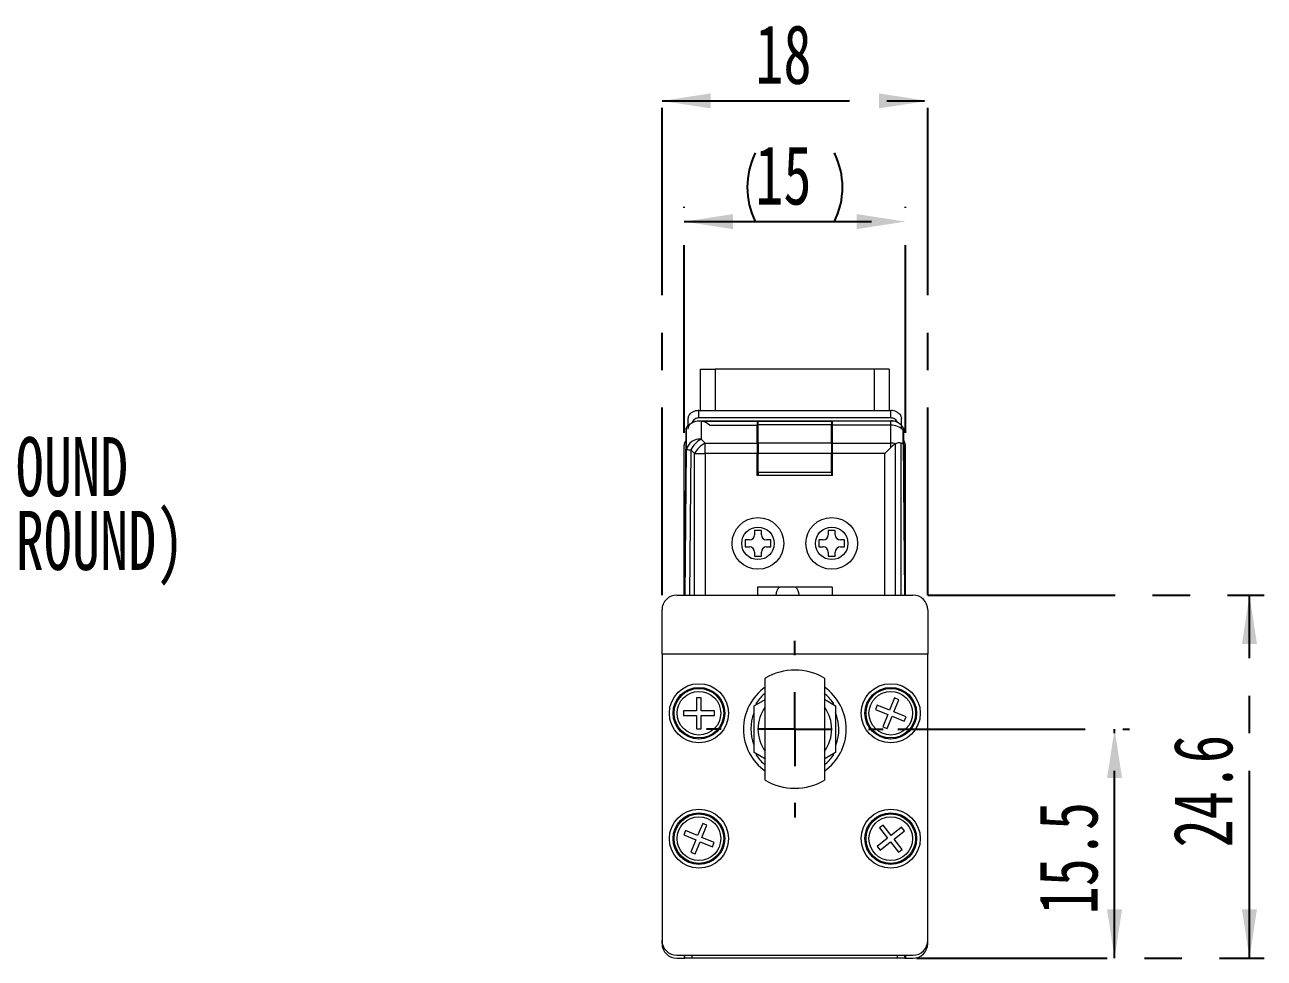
# Model space of a CAD drawing. Header units: millimetres. Extents: x 5 to 415, y 5 to 292.
# Drawn here: x 257.5 to 341.5, y 163.1 to 226.3 of the extents above; entities that cross this region are included whole.
import ezdxf

# ---------------------------------------------------------------- set-up
doc = ezdxf.new("R2010")
doc.units = ezdxf.units.MM
doc.linetypes.add('CENTERX2', pattern=[20.32, 12.7, -2.54, 2.54, -2.54])
doc.layers.add('CENTER_LINE', color=7, linetype='CENTERX2')
doc.styles.add('SLDTEXTSTYLE0', font='TXT', dxfattribs={"width": 0.7})
doc.dimstyles.new('SLDDIMSTYLE0', dxfattribs={"dimtxt": 4, "dimasz": 3.302, "dimexe": 0, "dimexo": 0.0625, "dimgap": 1, "dimtad": 1, "dimrnd": 1e-09, "dimzin": 12, "dimdsep": 46, "dimtxsty": 'SLDTEXTSTYLE0', "dimsah": 1, "dimcen": 0.09, "dimadec": 0, "dimazin": 3, "dimtfac": 1, "dimtofl": 0, "dimtmove": 0, "dimatfit": 3, "dimfxl": 1, "dimfrac": 2, "dimtolj": 1, "dimtzin": 12, "dimarcsym": 0})
doc.dimstyles.new('SLDDIMSTYLE5', dxfattribs={"dimtxt": 4, "dimasz": 3.302, "dimexe": 0, "dimexo": 0.0625, "dimgap": 1, "dimtad": 1, "dimdec": 1, "dimrnd": 1e-09, "dimzin": 12, "dimdsep": 46, "dimtxsty": 'SLDTEXTSTYLE0', "dimsah": 1, "dimcen": 0.09, "dimadec": 0, "dimazin": 3, "dimtfac": 1, "dimtdec": 1, "dimtofl": 0, "dimtmove": 0, "dimatfit": 3, "dimfxl": 1, "dimfrac": 2, "dimtolj": 1, "dimtzin": 12, "dimarcsym": 0})

# ---------------------------------------------------------------- blocks, each defined once
blk = doc.blocks.new('_D_17')
at = {"layer": 'CENTER_LINE'}
for p, q in [((302.202, 198.659), (302.202, 213.96)), ((317.202, 198.659), (317.202, 213.96)), ((302.202, 212.96), (317.202, 212.96))]:
    blk.add_line(p, q, dxfattribs=at)
for centre, start, end in [((311.685, 215.29), 153.43495, 206.56505), ((307.719, 215.29), 333.43495, 26.56505)]:
    blk.add_arc(centre, 5.211, start, end, dxfattribs=at)
for points in [[(302.202, 212.96), (305.504, 212.452), (305.504, 213.468)], [(317.202, 212.96), (313.9, 213.468), (313.9, 212.452)]]:
    blk.add_solid(points, dxfattribs=at)
at = {"layer": 'CENTER_LINE', "insert": (307.024, 218.116), "char_height": 4, "attachment_point": 1, "style": 'SLDTEXTSTYLE0'}
blk.add_mtext('15', dxfattribs=at)
blk = doc.blocks.new('_D_18')
at = {"layer": 'CENTER_LINE'}
for p, q in [((300.702, 187.656), (300.702, 222.139)), ((318.702, 187.656), (318.702, 222.139)), ((300.702, 221.139), (318.702, 221.139))]:
    blk.add_line(p, q, dxfattribs=at)
for points in [[(300.702, 221.139), (304.004, 220.631), (304.004, 221.647)], [(318.702, 221.139), (315.4, 221.647), (315.4, 220.631)]]:
    blk.add_solid(points, dxfattribs=at)
at = {"layer": 'CENTER_LINE', "insert": (307.024, 226.295), "char_height": 4, "attachment_point": 1, "style": 'SLDTEXTSTYLE0'}
blk.add_mtext('18', dxfattribs=at)
blk = doc.blocks.new('_D_19')
at = {"layer": 'CENTER_LINE'}
for p, q in [((316.682, 178.576), (332.365, 178.576)), ((331.365, 163.056), (331.365, 178.576)), ((317.952, 163.056), (332.365, 163.056))]:
    blk.add_line(p, q, dxfattribs=at)
for points in [[(331.365, 178.576), (330.857, 175.274), (331.873, 175.274)], [(331.365, 163.056), (331.873, 166.358), (330.857, 166.358)]]:
    blk.add_solid(points, dxfattribs=at)
at = {"layer": 'CENTER_LINE', "insert": (326.209, 166.022), "char_height": 4, "attachment_point": 1, "rotation": 90, "style": 'SLDTEXTSTYLE0'}
blk.add_mtext('15.5', dxfattribs=at)
blk = doc.blocks.new('_D_20')
at = {"layer": 'CENTER_LINE'}
for p, q in [((318.702, 187.656), (341.503, 187.656)), ((340.503, 163.056), (340.503, 187.656)), ((318.152, 163.056), (341.503, 163.056))]:
    blk.add_line(p, q, dxfattribs=at)
for points in [[(340.503, 187.656), (339.995, 184.354), (341.011, 184.354)], [(340.503, 163.056), (341.011, 166.358), (339.995, 166.358)]]:
    blk.add_solid(points, dxfattribs=at)
at = {"layer": 'CENTER_LINE', "insert": (335.347, 170.562), "char_height": 4, "attachment_point": 1, "rotation": 90, "style": 'SLDTEXTSTYLE0'}
blk.add_mtext('24.6', dxfattribs=at)
blk = doc.blocks.new('SW_CENTERMARKSYMBOL_4')
at = {"layer": 'CENTER_LINE', "color": 0}
for p, q in [((0, 5), (0, 5.98)), ((0, 0), (0, 2.5)), ((-5, 0), (-5.98, 0)), ((0, 0), (-2.5, 0)), ((0, 0), (0, -2.5)), ((0, 0), (2.5, 0)), ((5, 0), (5.98, 0)), ((0, -5), (0, -5.98))]:
    blk.add_line(p, q, dxfattribs=at)
blk = doc.blocks.new('SW_NOTE_0_12')
at = {"layer": 'CENTER_LINE', "color": 0, "char_height": 4, "attachment_point": 1, "style": 'SLDTEXTSTYLE0'}
for s, insert in [('ROD LINKAGE ROUND', (0.597, 2.395)), ('(ROD END TIP ROUND)', (0.597, -2.605))]:
    blk.add_mtext(s, dxfattribs=dict(at, insert=insert))

msp = doc.modelspace()

# ---------------------------------------------------------------- linework, layer by layer
at = {"color": 7, "linetype": 'Continuous', "lineweight": 18}
for p, q in [((303.302, 200.159), (303.302, 202.959)), ((315.102, 202.959), (304.302, 202.959)), ((316.102, 202.959), (316.102, 200.159)), ((303.202, 199.659), (303.202, 200.159)), ((303.202, 200.159), (316.202, 200.159)), ((316.202, 199.659), (316.202, 200.159)), ((316.202, 199.659), (303.202, 199.659)), ((303.202, 199.459), (316.202, 199.459)), ((303.202, 199.459), (307.152, 199.459)), ((303.356, 199.447), (303.356, 198.212)), ((303.422, 199.434), (307.152, 199.434)), ((307.152, 199.141), (303.933, 199.141)), ((307.152, 199.434), (307.152, 199.459)), ((307.152, 199.434), (307.152, 199.141)), ((307.152, 197.951), (307.152, 199.141)), ((307.224, 199.459), (307.202, 199.415)), ((307.202, 198.859), (307.202, 199.415)), ((307.202, 199.415), (307.206, 199.407)), ((312.198, 199.407), (307.206, 199.407)), ((307.221, 197.951), (307.21, 199.202)), ((312.194, 199.202), (307.21, 199.202)), ((307.224, 199.459), (312.18, 199.459)), ((312.18, 199.459), (312.202, 199.415)), ((312.183, 197.951), (312.194, 199.202)), ((312.202, 199.415), (312.198, 199.407)), ((312.202, 199.415), (312.202, 198.859)), ((312.252, 199.459), (316.202, 199.459)), ((312.252, 199.432), (312.252, 199.459)), ((316.202, 199.432), (312.252, 199.432)), ((312.252, 199.166), (312.252, 199.432)), ((316.202, 199.166), (312.252, 199.166)), ((312.252, 197.951), (312.252, 199.166)), ((316.202, 199.166), (316.202, 199.432)), ((316.202, 197.951), (316.202, 199.166)), ((316.936, 198.909), (316.932, 199.142)), ((302.237, 187.656), (302.335, 198.958)), ((302.356, 197.514), (302.356, 198.991)), ((303.356, 198.212), (303.616, 197.951)), ((307.202, 198.902), (307.152, 198.902)), ((307.202, 198.859), (307.152, 198.859)), ((307.202, 197.051), (307.202, 198.859)), ((312.202, 198.902), (312.252, 198.902)), ((312.202, 197.051), (312.202, 198.859)), ((312.202, 198.859), (312.252, 198.859)), ((317.042, 197.883), (317.042, 198.842)), ((317.068, 198.958), (317.167, 187.656)), ((302.202, 187.656), (302.202, 197.659)), ((302.909, 197.244), (302.648, 197.505)), ((303.616, 197.244), (303.616, 197.951)), ((303.616, 197.951), (307.152, 197.951)), ((307.152, 197.951), (307.152, 197.244)), ((312.183, 197.951), (307.221, 197.951)), ((312.252, 197.951), (316.202, 197.951)), ((312.252, 197.244), (312.252, 197.951)), ((315.788, 197.244), (316.202, 197.659)), ((316.202, 197.659), (316.202, 197.951)), ((317.202, 187.656), (317.202, 197.659)), ((302.909, 197.244), (303.616, 197.244)), ((307.152, 197.244), (303.616, 197.244)), ((307.152, 195.759), (307.152, 197.244)), ((307.202, 197.051), (307.152, 197.051)), ((307.207, 196.459), (307.202, 197.051)), ((312.18, 197.244), (307.224, 197.244)), ((307.224, 195.959), (307.224, 197.244)), ((312.18, 195.959), (312.18, 197.244)), ((312.197, 196.459), (312.202, 197.051)), ((312.202, 197.051), (312.252, 197.051)), ((312.252, 195.759), (312.252, 197.244)), ((315.788, 197.244), (312.252, 197.244)), ((307.211, 196.459), (307.152, 196.459)), ((307.211, 195.959), (307.152, 195.959)), ((312.252, 195.759), (307.152, 195.759)), ((307.205, 195.959), (307.205, 195.759)), ((307.211, 195.959), (307.211, 196.459)), ((307.224, 195.959), (307.214, 195.959)), ((307.214, 195.959), (307.214, 195.759)), ((312.18, 195.959), (307.224, 195.959)), ((312.18, 195.959), (312.19, 195.959)), ((312.19, 195.959), (312.19, 195.759)), ((312.193, 195.959), (312.193, 196.459)), ((312.193, 196.459), (312.252, 196.459)), ((312.193, 195.959), (312.252, 195.959)), ((312.199, 195.959), (312.199, 195.759)), ((307.435, 192.034), (306.969, 192.034)), ((306.969, 192.034), (306.969, 191.742)), ((307.435, 191.742), (307.435, 192.034)), ((311.969, 192.034), (311.969, 191.742)), ((312.435, 192.034), (311.969, 192.034)), ((312.435, 191.742), (312.435, 192.034)), ((306.619, 191.392), (306.327, 191.392)), ((306.327, 191.392), (306.327, 190.925)), ((306.327, 190.925), (306.619, 190.925)), ((308.077, 191.392), (307.785, 191.392)), ((307.785, 190.925), (308.077, 190.925)), ((308.077, 190.925), (308.077, 191.392)), ((311.619, 191.392), (311.327, 191.392)), ((311.327, 191.392), (311.327, 190.925)), ((311.327, 190.925), (311.619, 190.925)), ((313.077, 191.392), (312.785, 191.392)), ((312.785, 190.925), (313.077, 190.925)), ((313.077, 190.925), (313.077, 191.392)), ((306.969, 190.575), (306.969, 190.284)), ((306.969, 190.284), (307.435, 190.284)), ((307.435, 190.284), (307.435, 190.575)), ((311.969, 190.575), (311.969, 190.284)), ((311.969, 190.284), (312.435, 190.284)), ((312.435, 190.284), (312.435, 190.575)), ((312.227, 188.184), (307.177, 188.184)), ((307.177, 188.184), (307.177, 187.656)), ((312.227, 188.184), (312.227, 187.656)), ((301.702, 187.656), (317.702, 187.656)), ((300.702, 183.656), (300.702, 186.656)), ((318.702, 186.656), (318.702, 183.656)), ((300.702, 183.656), (300.702, 164.256)), ((318.702, 183.656), (300.702, 183.656)), ((318.702, 164.256), (318.702, 183.656)), ((307.702, 175.112), (307.702, 182.04)), ((311.702, 182.04), (311.702, 178.576)), ((303.044, 180.706), (303.044, 179.814)), ((303.359, 180.706), (303.044, 180.706)), ((303.359, 179.814), (303.359, 180.706)), ((306.952, 180.164), (307.694, 180.592)), ((311.702, 180.597), (312.452, 180.164)), ((316.45, 180.689), (316.115, 179.861)), ((316.407, 179.743), (316.742, 180.571)), ((316.742, 180.571), (316.45, 180.689)), ((302.152, 179.814), (302.152, 179.499)), ((303.044, 179.814), (302.152, 179.814)), ((304.252, 179.814), (303.359, 179.814)), ((304.252, 179.499), (304.252, 179.814)), ((307.096, 180.247), (307.096, 180.355)), ((312.296, 180.355), (312.296, 180.254)), ((315.288, 180.196), (315.17, 179.904)), ((315.17, 179.904), (315.997, 179.569)), ((316.115, 179.861), (315.288, 180.196)), ((317.234, 179.409), (316.407, 179.743)), ((302.152, 179.499), (303.044, 179.499)), ((303.044, 179.499), (303.044, 178.606)), ((303.359, 178.606), (303.359, 179.499)), ((303.359, 179.499), (304.252, 179.499)), ((315.997, 179.569), (315.662, 178.742)), ((315.954, 178.624), (316.289, 179.451)), ((316.289, 179.451), (317.116, 179.117)), ((317.116, 179.117), (317.234, 179.409)), ((303.044, 178.606), (303.359, 178.606)), ((311.702, 178.576), (311.702, 175.112)), ((315.662, 178.742), (315.954, 178.624)), ((306.385, 177.456), (306.407, 177.456)), ((312.997, 177.456), (313.019, 177.456)), ((307.716, 176.547), (306.952, 176.989)), ((307.096, 176.798), (307.096, 176.905)), ((312.452, 176.989), (311.689, 176.548)), ((312.296, 176.899), (312.296, 176.798)), ((303.457, 172.187), (303.117, 171.362)), ((303.748, 172.067), (303.457, 172.187)), ((302.292, 171.703), (302.171, 171.412)), ((302.171, 171.412), (302.996, 171.071)), ((303.117, 171.362), (302.292, 171.703)), ((303.408, 171.242), (303.748, 172.067)), ((315.676, 172.079), (315.429, 171.884)), ((315.429, 171.884), (315.981, 171.183)), ((316.228, 171.377), (315.676, 172.079)), ((316.93, 171.93), (316.228, 171.377)), ((316.423, 171.13), (317.124, 171.682)), ((317.124, 171.682), (316.93, 171.93)), ((302.996, 171.071), (302.655, 170.246)), ((302.947, 170.126), (303.287, 170.951)), ((303.287, 170.951), (304.112, 170.61)), ((304.233, 170.901), (303.408, 171.242)), ((304.112, 170.61), (304.233, 170.901)), ((315.981, 171.183), (315.279, 170.631)), ((315.279, 170.631), (315.474, 170.383)), ((315.474, 170.383), (316.176, 170.935)), ((316.176, 170.935), (316.728, 170.234)), ((316.975, 170.429), (316.423, 171.13)), ((302.655, 170.246), (302.947, 170.126)), ((316.728, 170.234), (316.975, 170.429)), ((300.702, 164.056), (300.702, 164.256)), ((318.702, 164.056), (318.702, 164.256)), ((301.702, 163.256), (317.702, 163.256)), ((301.702, 163.056), (302.202, 163.056)), ((302.202, 163.256), (302.202, 163.056)), ((302.202, 163.056), (302.252, 163.056)), ((302.252, 163.056), (302.252, 163.256)), ((302.752, 163.056), (302.252, 163.056)), ((316.652, 163.056), (302.752, 163.056)), ((317.152, 163.056), (316.652, 163.056)), ((317.152, 163.056), (317.152, 163.256)), ((317.152, 163.056), (317.202, 163.056)), ((317.202, 163.256), (317.202, 163.056)), ((317.202, 163.056), (317.702, 163.056))]:
    msp.add_line(p, q, dxfattribs=at)
at = {"color": 8, "linetype": 'Continuous', "lineweight": 18}
for p, q in [((304.302, 202.959), (304.302, 200.159)), ((315.102, 200.159), (315.102, 202.959)), ((302.269, 187.656), (302.356, 197.514)), ((302.648, 197.505), (302.562, 187.656)), ((316.495, 197.888), (316.495, 187.656)), ((316.909, 187.656), (316.909, 197.951)), ((302.909, 187.656), (302.909, 197.244)), ((303.616, 197.244), (303.616, 187.656)), ((315.788, 187.656), (315.788, 197.244)), ((302.752, 163.056), (302.752, 163.256)), ((316.652, 163.056), (316.652, 163.256))]:
    msp.add_line(p, q, dxfattribs=at)
at = {"color": 7, "linetype": 'Continuous', "lineweight": 18}
for centre, radius in [((307.202, 191.159), 1.75), ((312.202, 191.159), 1.75), ((307.202, 191.159), 1.1), ((312.202, 191.159), 1.1), ((303.202, 179.656), 2), ((303.202, 179.656), 1.75), ((316.202, 179.656), 2), ((316.202, 179.656), 1.75), ((303.202, 179.656), 1.678), ((303.202, 179.656), 1.479), ((316.202, 179.656), 1.678), ((316.202, 179.656), 1.479), ((303.202, 171.156), 2), ((316.202, 171.156), 2), ((303.202, 171.156), 1.75), ((303.202, 171.156), 1.678), ((303.202, 171.156), 1.479), ((316.202, 171.156), 1.75), ((316.202, 171.156), 1.678), ((316.202, 171.156), 1.479)]:
    msp.add_circle(centre, radius, dxfattribs=at)
for centre, radius, start, end in [((316.202, 199.159), 1, 63.69863, 90), ((303.202, 198.459), 1, 43.04269, 81.16753), ((316.202, 198.459), 1, 82.48354, 90), ((316.202, 198.459), 1, 77.34027, 90), ((316.243, 198.021), 1.146, 45.82364, 92.07245), ((316.202, 198.459), 1, 32.66721, 77.34027), ((303.202, 198.459), 1, 147.81989, 150.05281), ((303.233, 197.323), 0.897, 82.12722, 167.73628), ((304.108, 196.753), 1.642, 117.27378, 152.72622), ((316.202, 198.459), 1, 29.94719, 32.66721), ((302.655, 202.639), 5.133, 266.658, 269.92808), ((304.369, 196.492), 1.642, 117.27378, 152.72622), ((316.204, 196.573), 1.378, 76.08614, 90.07918), ((316.728, 197.526), 0.43, 116.60592, 122.80643), ((316.202, 197.659), 1, 0, 29.12304), ((306.619, 191.742), 0.35, 270, 0), ((307.785, 191.742), 0.35, 180, 270), ((311.619, 191.742), 0.35, 270, 0), ((312.785, 191.742), 0.35, 180, 270), ((306.619, 190.575), 0.35, 0, 90), ((307.785, 190.575), 0.35, 90, 180), ((311.619, 190.575), 0.35, 0, 90), ((312.785, 190.575), 0.35, 90, 180), ((309.207, 187.603), 0.8, 133.44276, 176.15994), ((309.207, 187.603), 0.8, 3.84006, 46.55724), ((301.702, 186.656), 1, 90, 180), ((317.702, 186.656), 1, 0, 90), ((309.702, 178.576), 4, 60, 120), ((309.702, 178.576), 3.48, 125.07951, 234.92049), ((309.702, 178.576), 3.48, 305.07951, 54.92049), ((309.696, 178.576), 3.15, 129.27262, 145.62874), ((309.696, 178.576), 3.15, 34.37126, 50.44414), ((309.702, 178.576), 2.5, 143.1301, 180), ((309.702, 178.576), 2.5, 323.1301, 36.8699), ((309.702, 178.576), 2.98, 158.6446, 200.73705), ((309.702, 178.576), 2.98, 338.64472, 22.21848), ((309.702, 178.576), 2.5, 180, 216.8699), ((309.696, 178.576), 3.15, 214.37126, 230.72738), ((309.696, 178.576), 3.15, 309.55586, 325.62874), ((309.702, 178.576), 4, 240, 270), ((309.702, 178.576), 4, 270, 300), ((301.702, 164.256), 1, 180, 270), ((301.702, 164.056), 1, 180, 270), ((317.702, 164.256), 1, 270, 0), ((317.702, 164.056), 1, 270, 0)]:
    msp.add_arc(centre, radius, start, end, dxfattribs=at)
for centre, major_axis, ratio, start_param, end_param in [((316.202, 196.244), (0.707, 1.707), 0.414214, 0, 0.445561), ((316.202, 197.659), (1, 0), 0.414214, 0.573826, 0.785398), ((316.202, 294.661), (-1, 114.593), 0.000076, 2.576493, 2.77517), ((317.158, 186.159), (-0.018, 2.1), 0.008727, 5.506371, 7.046704)]:
    msp.add_ellipse(centre, major_axis=major_axis, ratio=ratio, start_param=start_param, end_param=end_param, dxfattribs=at)
for points in [[(303.302, 202.959), (303.317, 202.959), (303.347, 202.959), (303.578, 202.959), (303.909, 202.959), (304.171, 202.959), (304.302, 202.959)], [(316.102, 202.959), (316.087, 202.959), (316.057, 202.959), (315.826, 202.959), (315.495, 202.959), (315.233, 202.959), (315.102, 202.959)], [(302.468, 198.909), (302.472, 198.954), (302.481, 199.042), (302.538, 199.165), (302.621, 199.271), (302.697, 199.319), (302.734, 199.342)]]:
    msp.add_open_spline(points, degree=3, dxfattribs=at)
for points, knots in [([(302.48, 199.616), (302.485, 199.662), (302.493, 199.751), (302.554, 199.878), (302.642, 199.985), (302.72, 200.032), (302.759, 200.055)], [0, 0, 0, 0, 0.268398, 0.522178, 0.764747, 1, 1, 1, 1]), ([(303.202, 200.159), (303.125, 200.154), (302.971, 200.145), (302.83, 200.085), (302.759, 200.055)], [0, 0, 0, 0, 0.500008, 1, 1, 1, 1]), ([(316.645, 200.055), (316.689, 200.028), (316.778, 199.974), (316.869, 199.848), (316.916, 199.724), (316.921, 199.646), (316.923, 199.616)], [0, 0, 0, 0, 0.270501, 0.54064, 0.820446, 1, 1, 1, 1]), ([(302.356, 198.991), (302.359, 198.998), (302.367, 199.01), (302.449, 199.125), (302.608, 199.276), (302.851, 199.41), (303.116, 199.47), (303.291, 199.453), (303.356, 199.447)], [0, 0, 0, 0, 0.154072, 0.309207, 0.488335, 0.671502, 0.878231, 1, 1, 1, 1]), ([(302.473, 199.159), (302.474, 199.235), (302.477, 199.396), (302.479, 199.54), (302.48, 199.616)], [0, 0, 0, 0, 0.479315, 1, 1, 1, 1]), ([(303.202, 199.659), (303.152, 199.654), (303.053, 199.646), (302.917, 199.578), (302.804, 199.477), (302.759, 199.388), (302.737, 199.343)], [0, 0, 0, 0, 0.249883, 0.499844, 0.749883, 1, 1, 1, 1]), ([(307.21, 199.202), (307.209, 199.266), (307.208, 199.382), (307.207, 199.399), (307.206, 199.407)], [0, 0, 0, 0, 0.557681, 1, 1, 1, 1]), ([(312.198, 199.407), (312.197, 199.394), (312.195, 199.373), (312.194, 199.254), (312.194, 199.202)], [0, 0, 0, 0, 0.557682, 1, 1, 1, 1]), ([(316.667, 199.343), (316.645, 199.388), (316.6, 199.477), (316.487, 199.578), (316.351, 199.646), (316.252, 199.654), (316.202, 199.659)], [0, 0, 0, 0, 0.250117, 0.500156, 0.750117, 1, 1, 1, 1]), ([(316.421, 199.434), (316.42, 199.434), (316.417, 199.434), (316.381, 199.433), (316.328, 199.433), (316.265, 199.432), (316.221, 199.432), (316.202, 199.432)], [0, 0, 0, 0, 0.209529, 0.419059, 0.628588, 0.838117, 1, 1, 1, 1]), ([(316.931, 199.159), (316.93, 199.231), (316.927, 199.391), (316.925, 199.536), (316.923, 199.616)], [0, 0, 0, 0, 0.4520547, 1, 1, 1, 1]), ([(317.044, 198.998), (317.044, 198.997), (317.043, 198.994), (317.042, 198.956), (317.042, 198.899), (317.042, 198.85), (317.042, 198.842)], [0, 0, 0, 0, 0.238751, 0.502449, 0.923769, 1, 1, 1, 1]), ([(302.202, 197.659), (302.208, 197.747), (302.218, 197.916), (302.293, 198.067), (302.328, 198.14)], [0, 0, 0, 0, 0.522752, 1, 1, 1, 1]), ([(307.221, 197.951), (307.222, 197.835), (307.223, 197.627), (307.224, 197.362), (307.224, 197.244)], [0, 0, 0, 0, 0.557568, 1, 1, 1, 1]), ([(312.183, 197.951), (312.182, 197.835), (312.181, 197.627), (312.18, 197.362), (312.18, 197.244)], [0, 0, 0, 0, 0.557568, 1, 1, 1, 1]), ([(316.495, 197.888), (316.42, 197.838), (316.322, 197.773), (316.225, 197.68), (316.202, 197.659)], [0, 0, 0, 0, 0.765617, 1, 1, 1, 1]), ([(306.952, 176.989), (306.952, 177.122), (306.952, 177.712), (306.952, 178.777), (306.952, 179.699), (306.952, 180.164)], [0, 0, 0, 0, 0.126972, 0.560077, 1, 1, 1, 1]), ([(312.452, 180.164), (312.452, 179.706), (312.452, 178.784), (312.452, 177.719), (312.452, 177.122), (312.452, 176.989)], [0, 0, 0, 0, 0.4333142, 0.8730283, 1, 1, 1, 1])]:
    msp.add_open_spline(points, degree=3, knots=knots, dxfattribs=at)

# ---------------------------------------------------------------- block references
at = {"layer": 'CENTER_LINE'}
for name, p in [('SW_NOTE_0_12', (231.552, 195.966)), ('SW_CENTERMARKSYMBOL_4', (309.702, 178.576))]:
    msp.add_blockref(name, p, dxfattribs=at)

# ---------------------------------------------------------------- dimensions: what is measured, and where the dimension line sits
dim = msp.add_linear_dim(base=(318.702, 221.139), p1=(300.702, 186.656), p2=(318.702, 186.656), dimstyle='SLDDIMSTYLE0', dxfattribs=at)
dim.commit()
dim.dimension.update_dxf_attribs({"geometry": '_D_18', "text_midpoint": (309.702, 221.139), "dimtype": 160})
dim = msp.add_linear_dim(base=(317.202, 212.96), p1=(302.202, 197.659), p2=(317.202, 197.659), text='(<>)', dimstyle='SLDDIMSTYLE0', dxfattribs=at)
dim.commit()
dim.dimension.update_dxf_attribs({"geometry": '_D_17', "text_midpoint": (309.702, 212.96), "dimtype": 160})
for base, p1, p2, dimstyle, picture, middle in [((340.503, 187.656), (317.152, 163.056), (317.702, 187.656), 'SLDDIMSTYLE0', '_D_20', (340.503, 175.356)), ((331.365, 178.576), (316.952, 163.056), (315.682, 178.576), 'SLDDIMSTYLE5', '_D_19', (331.365, 170.816))]:
    dim = msp.add_linear_dim(base=base, p1=p1, p2=p2, angle=90, dimstyle=dimstyle, dxfattribs=at)
    dim.commit()
    dim.dimension.update_dxf_attribs({"geometry": picture, "text_midpoint": middle, "dimtype": 160})

doc.saveas('drawing.dxf')
